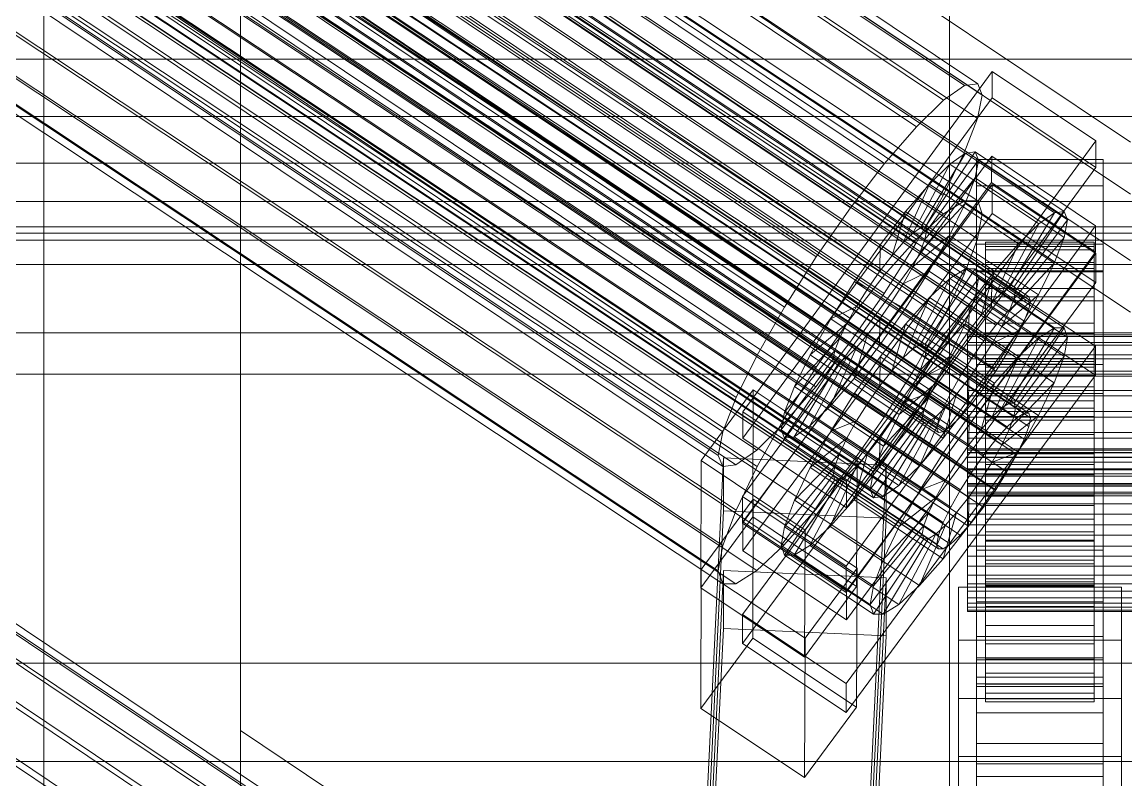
# Model space of a CAD drawing. Header units: millimetres. Extents: x -1970 to 34302, y -65268 to 6837.
# Drawn here: x -252.4 to -130.5, y -32902.4 to -32818.7 of the extents above; entities that cross this region are included whole.
import ezdxf

# ---------------------------------------------------------------- set-up
doc = ezdxf.new("R2010")
doc.units = ezdxf.units.MM
for name, color, linetype, lineweight in [('frontal_C01', 7, 'Continuous', 0), ('frontal_C01-mix', 7, 'Continuous', 0), ('frontal_C02', 7, 'Continuous', 0), ('frontal_tolva', 7, 'Continuous', 0)]:
    doc.layers.add(name, color=color, linetype=linetype, lineweight=lineweight)

msp = doc.modelspace()

# ---------------------------------------------------------------- linework, layer by layer
at = {"layer": 'frontal_C01'}
for p, q in [((-250, -32680.37), (-250, -35735.764)), ((-250, -35740.498), (-250, -32685.104)), ((-332.629, -32716.091), (-148.32, -32838.422)), ((-331.181, -32716.083), (-146.872, -32838.415)), ((-334.938, -32717.538), (-150.629, -32839.869)), ((-330.692, -32717.517), (-146.383, -32839.848)), ((-355.53, -32719.948), (-141.731, -32861.853)), ((-355.017, -32719.946), (-141.218, -32861.85)), ((-356.348, -32720.461), (-142.549, -32862.366)), ((-354.844, -32720.454), (-141.045, -32862.358)), ((-337.95, -32720.327), (-153.641, -32842.658)), ((-331.197, -32720.293), (-146.887, -32842.624)), ((-357.415, -32721.449), (-143.617, -32863.354)), ((-355.022, -32721.437), (-141.224, -32863.342)), ((-358.659, -32722.845), (-144.861, -32864.75)), ((-355.541, -32722.83), (-141.742, -32864.734)), ((-146.196, -32866.459), (-359.995, -32724.554)), ((-356.363, -32724.536), (-142.565, -32866.441)), ((-341.461, -32724.267), (-157.152, -32846.598)), ((-332.659, -32724.223), (-148.35, -32846.554)), ((-361.332, -32726.46), (-147.533, -32868.364)), ((-357.434, -32726.44), (-143.635, -32868.345)), ((-362.578, -32728.432), (-148.779, -32870.336)), ((-358.68, -32728.412), (-144.881, -32870.317)), ((-160.922, -32851.421), (-345.231, -32729.09)), ((-334.981, -32729.039), (-150.672, -32851.37)), ((-363.648, -32730.336), (-149.85, -32872.24)), ((-360.017, -32730.317), (-146.218, -32872.222)), ((-364.471, -32732.042), (-150.672, -32873.946)), ((-361.352, -32732.026), (-147.554, -32873.931)), ((-365.168, -32734.418), (-151.369, -32876.323)), ((-364.989, -32733.434), (-151.191, -32875.339)), ((-363.664, -32734.411), (-149.865, -32876.315)), ((-362.596, -32733.423), (-148.798, -32875.327)), ((-349.002, -32734.467), (-164.693, -32856.799)), ((-338.003, -32734.412), (-153.694, -32856.744)), ((-364.995, -32734.926), (-151.196, -32876.831)), ((-364.482, -32734.924), (-150.683, -32876.828)), ((-352.519, -32740.032), (-168.21, -32862.364)), ((-341.52, -32739.978), (-157.211, -32862.309)), ((-355.541, -32745.406), (-171.232, -32867.737)), ((-345.291, -32745.355), (-160.982, -32867.686)), ((-357.863, -32750.222), (-173.554, -32872.553)), ((-349.061, -32750.178), (-164.752, -32872.509)), ((-352.572, -32754.118), (-168.263, -32876.45)), ((-359.326, -32754.152), (-175.016, -32876.483)), ((-359.83, -32756.928), (-175.521, -32879.259)), ((-355.584, -32756.907), (-171.275, -32879.238)), ((-359.341, -32758.361), (-175.032, -32880.693)), ((-357.893, -32758.354), (-173.584, -32880.686)), ((-130, -32845.018), (-228.298, -32779.774)), ((-228.298, -32779.774), (-228.298, -32923.125)), ((-228.298, -32928.813), (-228.298, -32785.462)), ((-228.298, -32785.462), (-130, -32850.705)), ((-172.809, -32873.857), (-145.277, -32836.618)), ((-145.289, -32839.819), (-145.277, -32836.618)), ((-145.277, -32836.618), (-133.809, -32844.229)), ((-150.629, -32839.869), (-148.32, -32838.422)), ((-148.32, -32838.422), (-146.872, -32838.415)), ((-146.872, -32838.415), (-146.383, -32839.848)), ((-145.289, -32839.819), (-172.821, -32877.058)), ((-153.641, -32842.658), (-150.629, -32839.869)), ((-146.383, -32839.848), (-146.887, -32842.624)), ((-133.821, -32847.431), (-145.289, -32839.819)), ((-157.152, -32846.598), (-153.641, -32842.658)), ((-146.887, -32842.624), (-148.35, -32846.554)), ((-133.809, -32844.229), (-161.341, -32881.468)), ((-133.809, -32844.229), (-133.821, -32847.431)), ((-160.922, -32851.421), (-157.152, -32846.598)), ((-153.199, -32854.241), (-148.226, -32845.921)), ((-152.686, -32854.238), (-147.143, -32845.916)), ((-148.35, -32846.554), (-150.672, -32851.37)), ((-148.226, -32845.921), (-149.953, -32847.004)), ((-147.143, -32845.916), (-148.226, -32845.921)), ((-148.226, -32845.921), (-138.396, -32852.446)), ((-147.143, -32845.916), (-137.313, -32852.44)), ((-146.777, -32846.988), (-147.143, -32845.916)), ((-147, -32849.457), (-147, -32846.255)), ((-147, -32846.255), (-133, -32846.255)), ((-147, -32891.728), (-147, -32846.255)), ((-133, -32846.255), (-133, -32849.457)), ((-133, -32846.255), (-133, -32891.728)), ((-172.847, -32884.102), (-145.315, -32846.863)), ((-161.353, -32884.67), (-133.821, -32847.431)), ((-154.017, -32854.754), (-149.953, -32847.004)), ((-152.513, -32854.746), (-146.777, -32846.988)), ((-149.953, -32847.004), (-152.207, -32849.09)), ((-149.953, -32847.004), (-140.123, -32853.528)), ((-147.155, -32849.065), (-146.777, -32846.988)), ((-146.777, -32846.988), (-136.948, -32853.513)), ((-145.327, -32850.065), (-145.315, -32846.863)), ((-145.315, -32846.863), (-133.847, -32854.475)), ((-155.085, -32855.742), (-152.207, -32849.09)), ((-152.207, -32849.09), (-154.833, -32852.037)), ((-152.692, -32855.73), (-147.155, -32849.065)), ((-152.207, -32849.09), (-142.377, -32855.614)), ((-148.249, -32852.005), (-147.155, -32849.065)), ((-147.155, -32849.065), (-137.325, -32855.589)), ((-145.327, -32850.065), (-172.859, -32887.304)), ((-133, -32849.457), (-147, -32849.457)), ((-147, -32849.457), (-147, -32894.93)), ((-133.859, -32857.677), (-145.327, -32850.065)), ((-133, -32894.93), (-133, -32849.457)), ((-164.693, -32856.799), (-160.922, -32851.421)), ((-150.672, -32851.37), (-153.694, -32856.744)), ((-154.833, -32852.037), (-157.653, -32855.645)), ((-156.329, -32857.138), (-154.833, -32852.037)), ((-154.833, -32852.037), (-145.003, -32858.562)), ((-153.21, -32857.123), (-148.249, -32852.005)), ((-149.985, -32855.607), (-148.249, -32852.005)), ((-148.249, -32852.005), (-138.419, -32858.529)), ((-138.396, -32852.446), (-143.369, -32860.765)), ((-137.313, -32852.44), (-142.856, -32860.763)), ((-140.123, -32853.528), (-138.396, -32852.446)), ((-138.396, -32852.446), (-137.313, -32852.44)), ((-137.313, -32852.44), (-136.948, -32853.513)), ((-140.123, -32853.528), (-144.188, -32861.278)), ((-136.948, -32853.513), (-142.683, -32861.271)), ((-142.377, -32855.614), (-140.123, -32853.528)), ((-136.948, -32853.513), (-137.325, -32855.589)), ((-133.847, -32854.475), (-161.379, -32891.714)), ((-155.085, -32855.742), (-154.017, -32854.754)), ((-154.017, -32854.754), (-153.199, -32854.241)), ((-144.188, -32861.278), (-154.017, -32854.754)), ((-153.199, -32854.241), (-152.686, -32854.238)), ((-143.369, -32860.765), (-153.199, -32854.241)), ((-152.513, -32854.746), (-152.692, -32855.73)), ((-142.856, -32860.763), (-152.686, -32854.238)), ((-152.686, -32854.238), (-152.513, -32854.746)), ((-142.683, -32861.271), (-152.513, -32854.746)), ((-133.847, -32854.475), (-133.859, -32857.677)), ((-157.653, -32855.645), (-160.474, -32859.668)), ((-157.653, -32855.645), (-157.665, -32858.847)), ((-147.823, -32862.17), (-157.653, -32855.645)), ((-156.329, -32857.138), (-155.085, -32855.742)), ((-145.255, -32862.266), (-155.085, -32855.742)), ((-154.033, -32858.829), (-149.985, -32855.607)), ((-152.692, -32855.73), (-153.21, -32857.123)), ((-142.862, -32862.254), (-152.692, -32855.73)), ((-152.246, -32859.627), (-149.985, -32855.607)), ((-149.985, -32855.607), (-140.156, -32862.131)), ((-147, -32859.703), (-147, -32856.501)), ((-147, -32856.501), (-133, -32856.501)), ((-147, -32901.974), (-147, -32856.501)), ((-146, -32865.787), (-146, -32855.807)), ((-146, -32855.807), (-146, -32856.138)), ((-146, -32855.807), (-134, -32855.807)), ((-146, -32856.768), (-146, -32855.807)), ((-146, -32865.943), (-146, -32856.138)), ((-146, -32856.138), (-146, -32857.739)), ((-146, -32856.138), (-134, -32856.138)), ((-142.377, -32855.614), (-145.255, -32862.266)), ((-145.003, -32858.562), (-142.377, -32855.614)), ((-137.325, -32855.589), (-142.862, -32862.254)), ((-137.325, -32855.589), (-138.419, -32858.529)), ((-134, -32856.138), (-134, -32855.807)), ((-134, -32855.807), (-134, -32865.787)), ((-134, -32855.807), (-134, -32856.768)), ((-134, -32857.739), (-134, -32856.138)), ((-134, -32856.138), (-134, -32865.943)), ((-133, -32856.501), (-133, -32859.703)), ((-133, -32856.501), (-133, -32901.974)), ((-168.21, -32862.364), (-164.693, -32856.799)), ((-161.391, -32894.916), (-133.859, -32857.677)), ((-157.665, -32858.847), (-156.329, -32857.138)), ((-153.694, -32856.744), (-157.211, -32862.309)), ((-146.499, -32863.662), (-156.329, -32857.138)), ((-153.21, -32857.123), (-154.033, -32858.829)), ((-143.38, -32863.647), (-153.21, -32857.123)), ((-146, -32866.242), (-146, -32856.768)), ((-146, -32856.768), (-134, -32856.768)), ((-146, -32858.956), (-146, -32856.768)), ((-146, -32866.702), (-146, -32857.739)), ((-146, -32857.739), (-146, -32860.5)), ((-146, -32857.739), (-134, -32857.739)), ((-134, -32856.768), (-134, -32866.242)), ((-134, -32856.768), (-134, -32858.956)), ((-134, -32860.5), (-134, -32857.739)), ((-134, -32857.739), (-134, -32866.702)), ((-159.001, -32860.752), (-157.665, -32858.847)), ((-157.665, -32858.847), (-147.835, -32865.371)), ((-154.033, -32858.829), (-155.103, -32860.733)), ((-144.203, -32865.353), (-154.033, -32858.829)), ((-147.823, -32862.17), (-145.003, -32858.562)), ((-145.003, -32858.562), (-146.499, -32863.662)), ((-146, -32867.278), (-146, -32858.956)), ((-146, -32858.956), (-134, -32858.956)), ((-146, -32862.222), (-146, -32858.956)), ((-138.419, -32858.529), (-143.38, -32863.647)), ((-138.419, -32858.529), (-140.156, -32862.131)), ((-134, -32858.956), (-134, -32867.278)), ((-134, -32858.956), (-134, -32862.222)), ((-160.474, -32859.668), (-163.105, -32863.831)), ((-159.001, -32860.752), (-160.474, -32859.668)), ((-160.474, -32859.668), (-150.644, -32866.192)), ((-155.103, -32860.733), (-152.246, -32859.627)), ((-154.877, -32863.79), (-152.246, -32859.627)), ((-152.246, -32859.627), (-142.416, -32866.151)), ((-133, -32859.703), (-147, -32859.703)), ((-147, -32859.703), (-147, -32905.176)), ((-133, -32905.176), (-133, -32859.703)), ((-160.247, -32862.724), (-159.001, -32860.752)), ((-149.171, -32867.277), (-159.001, -32860.752)), ((-155.103, -32860.733), (-156.35, -32862.705)), ((-145.274, -32867.257), (-155.103, -32860.733)), ((-146, -32868.01), (-146, -32860.5)), ((-146, -32860.5), (-146, -32864.233)), ((-146, -32860.5), (-134, -32860.5)), ((-144.188, -32861.278), (-145.255, -32862.266)), ((-143.369, -32860.765), (-144.188, -32861.278)), ((-142.856, -32860.763), (-143.369, -32860.765)), ((-142.862, -32862.254), (-142.683, -32861.271)), ((-142.683, -32861.271), (-142.856, -32860.763)), ((-134, -32864.233), (-134, -32860.5)), ((-134, -32860.5), (-134, -32868.01)), ((-171.232, -32867.737), (-168.21, -32862.364)), ((-157.211, -32862.309), (-160.982, -32867.686)), ((-150.644, -32866.192), (-147.823, -32862.17)), ((-147.835, -32865.371), (-147.823, -32862.17)), ((-145.255, -32862.266), (-146.499, -32863.662)), ((-146, -32868.825), (-146, -32862.222)), ((-146, -32862.222), (-134, -32862.222)), ((-146, -32866.342), (-146, -32862.222)), ((-140.156, -32862.131), (-144.203, -32865.353)), ((-143.617, -32863.354), (-142.549, -32862.366)), ((-143.38, -32863.647), (-142.862, -32862.254)), ((-142.549, -32862.366), (-141.731, -32861.853)), ((-140.156, -32862.131), (-142.416, -32866.151)), ((-141.731, -32861.853), (-141.218, -32861.85)), ((-141.045, -32862.358), (-141.224, -32863.342)), ((-141.218, -32861.85), (-141.045, -32862.358)), ((-134, -32862.222), (-134, -32868.825)), ((-134, -32862.222), (-134, -32866.342)), ((-163.105, -32863.831), (-165.365, -32867.85)), ((-160.247, -32862.724), (-163.105, -32863.831)), ((-163.105, -32863.831), (-153.275, -32870.355)), ((-161.318, -32864.628), (-160.247, -32862.724)), ((-150.417, -32869.249), (-160.247, -32862.724)), ((-157.698, -32867.812), (-154.877, -32863.79)), ((-156.35, -32862.705), (-157.686, -32864.61)), ((-156.35, -32862.705), (-154.877, -32863.79)), ((-146.52, -32869.229), (-156.35, -32862.705)), ((-154.877, -32863.79), (-145.047, -32870.314)), ((-146.499, -32863.662), (-147.835, -32865.371)), ((-144.861, -32864.75), (-143.617, -32863.354)), ((-144.203, -32865.353), (-143.38, -32863.647)), ((-141.224, -32863.342), (-141.742, -32864.734)), ((-161.318, -32864.628), (-165.365, -32867.85)), ((-162.14, -32866.335), (-161.318, -32864.628)), ((-151.488, -32871.153), (-161.318, -32864.628)), ((-157.686, -32864.61), (-159.022, -32866.319)), ((-157.686, -32864.61), (-157.698, -32867.812)), ((-147.856, -32871.135), (-157.686, -32864.61)), ((-146.196, -32866.459), (-144.861, -32864.75)), ((-146, -32869.778), (-146, -32864.233)), ((-146, -32864.233), (-146, -32868.685)), ((-146, -32864.233), (-134, -32864.233)), ((-141.742, -32864.734), (-142.565, -32866.441)), ((-134, -32868.685), (-134, -32864.233)), ((-134, -32864.233), (-134, -32869.778)), ((-153.275, -32870.355), (-150.644, -32866.192)), ((-150.644, -32866.192), (-149.171, -32867.277)), ((-147.835, -32865.371), (-149.171, -32867.277)), ((-148, -32866.242), (-148, -32865.787)), ((-148, -32865.787), (-148, -32865.943)), ((-148, -32865.787), (148, -32865.787)), ((-148, -32865.943), (-148, -32866.702)), ((-148, -32865.943), (148, -32865.943)), ((-148, -32867.278), (-148, -32866.242)), ((-148, -32866.242), (148, -32866.242)), ((-146, -32865.943), (-146, -32865.787)), ((-134, -32865.787), (-146, -32865.787)), ((-146, -32865.787), (-146, -32866.242)), ((-146, -32866.702), (-146, -32865.943)), ((-134, -32865.943), (-146, -32865.943)), ((-134, -32866.242), (-146, -32866.242)), ((-146, -32866.242), (-146, -32867.278)), ((-145.274, -32867.257), (-144.203, -32865.353)), ((-142.416, -32866.151), (-145.274, -32867.257)), ((-142.416, -32866.151), (-145.047, -32870.314)), ((-134, -32865.787), (-134, -32865.943)), ((-134, -32866.242), (-134, -32865.787)), ((-134, -32865.943), (-134, -32866.702)), ((-134, -32867.278), (-134, -32866.242)), ((-162.14, -32866.335), (-167.102, -32871.453)), ((-162.659, -32867.727), (-162.14, -32866.335)), ((-152.311, -32872.859), (-162.14, -32866.335)), ((-159.022, -32866.319), (-160.518, -32871.42)), ((-159.022, -32866.319), (-160.266, -32867.715)), ((-149.192, -32872.843), (-159.022, -32866.319)), ((-149.171, -32867.277), (-150.417, -32869.249)), ((-148, -32866.702), (-148, -32868.01)), ((-148, -32866.702), (148, -32866.702)), ((-148, -32868.825), (-148, -32867.278)), ((-148, -32867.278), (148, -32867.278)), ((-147.533, -32868.364), (-146.196, -32866.459)), ((-146.52, -32869.229), (-145.274, -32867.257)), ((-146, -32870.777), (-146, -32866.342)), ((-146, -32866.342), (-134, -32866.342)), ((-146, -32871.037), (-146, -32866.342)), ((-146, -32868.01), (-146, -32866.702)), ((-134, -32866.702), (-146, -32866.702)), ((-134, -32867.278), (-146, -32867.278)), ((-146, -32867.278), (-146, -32868.825)), ((-142.565, -32866.441), (-143.635, -32868.345)), ((-134, -32866.342), (-134, -32870.777)), ((-134, -32866.342), (-134, -32871.037)), ((-134, -32866.702), (-134, -32868.01)), ((-134, -32868.825), (-134, -32867.278)), ((-173.554, -32872.553), (-171.232, -32867.737)), ((-162.837, -32868.711), (-168.573, -32876.469)), ((-162.659, -32867.727), (-168.196, -32874.392)), ((-165.365, -32867.85), (-167.102, -32871.453)), ((-161.333, -32868.703), (-165.397, -32876.453)), ((-165.365, -32867.85), (-155.535, -32874.374)), ((-160.982, -32867.686), (-164.752, -32872.509)), ((-160.266, -32867.715), (-163.144, -32874.367)), ((-162.837, -32868.711), (-162.659, -32867.727)), ((-162.664, -32869.219), (-162.837, -32868.711)), ((-153.008, -32875.235), (-162.837, -32868.711)), ((-152.829, -32874.252), (-162.659, -32867.727)), ((-161.333, -32868.703), (-162.151, -32869.216)), ((-160.266, -32867.715), (-161.333, -32868.703)), ((-151.503, -32875.228), (-161.333, -32868.703)), ((-160.518, -32871.42), (-157.698, -32867.812)), ((-150.436, -32874.24), (-160.266, -32867.715)), ((-157.698, -32867.812), (-147.868, -32874.336)), ((-148.779, -32870.336), (-147.533, -32868.364)), ((-148, -32868.01), (-148, -32869.778)), ((-148, -32868.01), (148, -32868.01)), ((-146, -32869.778), (-146, -32868.01)), ((-134, -32868.01), (-146, -32868.01)), ((-146, -32868.685), (-146, -32871.887)), ((-134, -32868.685), (-146, -32868.685)), ((-146, -32868.685), (-146, -32873.551)), ((-143.635, -32868.345), (-144.881, -32870.317)), ((-134, -32868.01), (-134, -32869.778)), ((-134, -32871.887), (-134, -32868.685)), ((-134, -32873.551), (-134, -32868.685)), ((-162.664, -32869.219), (-168.208, -32877.541)), ((-162.151, -32869.216), (-167.125, -32877.536)), ((-162.151, -32869.216), (-162.664, -32869.219)), ((-152.835, -32875.743), (-162.664, -32869.219)), ((-152.321, -32875.741), (-162.151, -32869.216)), ((-153.275, -32870.355), (-150.417, -32869.249)), ((-150.417, -32869.249), (-151.488, -32871.153)), ((-148, -32870.777), (-148, -32868.825)), ((-148, -32868.825), (148, -32868.825)), ((-148, -32869.778), (-148, -32871.887)), ((-148, -32869.778), (148, -32869.778)), ((-147.856, -32871.135), (-146.52, -32869.229)), ((-145.047, -32870.314), (-146.52, -32869.229)), ((-134, -32868.825), (-146, -32868.825)), ((-146, -32868.825), (-146, -32870.777)), ((-146, -32871.887), (-146, -32869.778)), ((-134, -32869.778), (-146, -32869.778)), ((-134, -32870.777), (-134, -32868.825)), ((-134, -32869.778), (-134, -32871.887)), ((-155.535, -32874.374), (-153.275, -32870.355)), ((-155.535, -32874.374), (-151.488, -32871.153)), ((-151.488, -32871.153), (-152.311, -32872.859)), ((-149.85, -32872.24), (-148.779, -32870.336)), ((-149.192, -32872.843), (-147.856, -32871.135)), ((-148, -32873.001), (-148, -32870.777)), ((-148, -32870.777), (148, -32870.777)), ((-145.047, -32870.314), (-147.868, -32874.336)), ((-147.868, -32874.336), (-147.856, -32871.135)), ((-144.881, -32870.317), (-146.218, -32872.222)), ((-134, -32870.777), (-146, -32870.777)), ((-146, -32870.777), (-146, -32873.001)), ((-146, -32873.001), (-146, -32871.037)), ((-146, -32871.037), (-134, -32871.037)), ((-146, -32875.985), (-146, -32871.037)), ((-134, -32873.001), (-134, -32870.777)), ((-134, -32871.037), (-134, -32873.001)), ((-134, -32871.037), (-134, -32875.985)), ((-177.394, -32879.103), (-171.658, -32871.344)), ((-171.715, -32886.713), (-171.658, -32871.344)), ((-171.658, -32871.344), (-160.19, -32878.956)), ((-167.102, -32871.453), (-168.196, -32874.392)), ((-167.102, -32871.453), (-157.272, -32877.977)), ((-163.144, -32874.367), (-160.518, -32871.42)), ((-160.518, -32871.42), (-150.688, -32877.944)), ((-150.672, -32873.946), (-149.85, -32872.24)), ((-148, -32871.887), (-148, -32874.192)), ((148, -32871.887), (-148, -32871.887)), ((-146.218, -32872.222), (-147.554, -32873.931)), ((-146, -32871.887), (-134, -32871.887)), ((-146, -32874.192), (-146, -32871.887)), ((-134, -32871.887), (-134, -32874.192)), ((-175.016, -32876.483), (-173.554, -32872.553)), ((-164.752, -32872.509), (-168.263, -32876.45)), ((-157.272, -32877.977), (-152.311, -32872.859)), ((-152.311, -32872.859), (-152.829, -32874.252)), ((-150.688, -32877.944), (-149.192, -32872.843)), ((-150.436, -32874.24), (-149.192, -32872.843)), ((-148, -32875.345), (-148, -32873.001)), ((-148, -32873.001), (148, -32873.001)), ((-134, -32873.001), (-146, -32873.001)), ((-146, -32873.001), (-146, -32875.345)), ((-146, -32874.192), (-146, -32873.551)), ((-146, -32873.551), (-146, -32878.5)), ((-146, -32873.551), (-134, -32873.551)), ((-134, -32875.345), (-134, -32873.001)), ((-134, -32878.5), (-134, -32873.551)), ((-134, -32873.551), (-134, -32874.192)), ((-172.809, -32873.857), (-172.821, -32877.058)), ((-161.341, -32881.468), (-172.809, -32873.857)), ((-168.196, -32874.392), (-168.573, -32876.469)), ((-168.196, -32874.392), (-158.366, -32880.917)), ((-165.397, -32876.453), (-163.144, -32874.367)), ((-163.144, -32874.367), (-153.314, -32880.891)), ((-158.366, -32880.917), (-152.829, -32874.252)), ((-157.272, -32877.977), (-155.535, -32874.374)), ((-153.314, -32880.891), (-150.436, -32874.24)), ((-152.829, -32874.252), (-153.008, -32875.235)), ((-151.503, -32875.228), (-150.436, -32874.24)), ((-151.191, -32875.339), (-150.672, -32873.946)), ((-147.868, -32874.336), (-150.688, -32877.944)), ((-147.554, -32873.931), (-148.798, -32875.327)), ((-148, -32874.192), (-148, -32876.536)), ((-148, -32874.192), (148, -32874.192)), ((-146, -32876.536), (-146, -32874.192)), ((-134, -32874.192), (-146, -32874.192)), ((-134, -32874.192), (-134, -32876.536)), ((-158.743, -32882.993), (-153.008, -32875.235)), ((-158.378, -32884.066), (-152.835, -32875.743)), ((-157.295, -32884.06), (-152.321, -32875.741)), ((-155.567, -32882.978), (-151.503, -32875.228)), ((-153.008, -32875.235), (-152.835, -32875.743)), ((-152.835, -32875.743), (-152.321, -32875.741)), ((-152.321, -32875.741), (-151.503, -32875.228)), ((-151.369, -32876.323), (-151.191, -32875.339)), ((-148.798, -32875.327), (-149.865, -32876.315)), ((-148, -32877.65), (-148, -32875.345)), ((-148, -32875.345), (148, -32875.345)), ((-146, -32875.345), (-146, -32875.985)), ((-134, -32875.345), (-146, -32875.345)), ((-146, -32875.345), (-146, -32877.65)), ((-146, -32875.985), (-134, -32875.985)), ((-146, -32880.851), (-146, -32875.985)), ((-134, -32875.985), (-134, -32875.345)), ((-134, -32877.65), (-134, -32875.345)), ((-134, -32875.985), (-134, -32880.851)), ((-175.521, -32879.259), (-175.016, -32876.483)), ((-172.821, -32877.058), (-161.353, -32884.67)), ((-168.263, -32876.45), (-171.275, -32879.238)), ((-168.573, -32876.469), (-168.208, -32877.541)), ((-168.573, -32876.469), (-158.743, -32882.993)), ((-167.125, -32877.536), (-165.397, -32876.453)), ((-165.397, -32876.453), (-155.567, -32882.978)), ((-151.196, -32876.831), (-151.369, -32876.323)), ((-150.683, -32876.828), (-151.196, -32876.831)), ((-149.865, -32876.315), (-150.683, -32876.828)), ((-148, -32876.536), (-148, -32878.76)), ((-148, -32876.536), (148, -32876.536)), ((-146, -32878.76), (-146, -32876.536)), ((-146, -32876.536), (-146, -32878.5)), ((-134, -32876.536), (-146, -32876.536)), ((-134, -32878.5), (-134, -32876.536)), ((-134, -32876.536), (-134, -32878.76)), ((-168.208, -32877.541), (-167.125, -32877.536)), ((-168.208, -32877.541), (-158.378, -32884.066)), ((-167.125, -32877.536), (-157.295, -32884.06)), ((-158.366, -32880.917), (-157.272, -32877.977)), ((-150.688, -32877.944), (-153.314, -32880.891)), ((-148, -32879.758), (-148, -32877.65)), ((-148, -32877.65), (148, -32877.65)), ((-146, -32877.65), (-146, -32880.851)), ((-134, -32877.65), (-146, -32877.65)), ((-146, -32877.65), (-146, -32879.758)), ((-134, -32880.851), (-134, -32877.65)), ((-134, -32879.758), (-134, -32877.65)), ((-177.811, -32938.058), (-174.943, -32879.239)), ((-177.394, -32879.103), (-177.451, -32894.471)), ((-165.926, -32886.714), (-177.394, -32879.103)), ((-175.032, -32880.693), (-175.521, -32879.259)), ((-174.943, -32885.643), (-174.943, -32879.239)), ((-174.943, -32879.239), (-156.962, -32880.026)), ((-171.275, -32879.238), (-173.584, -32880.686)), ((-160.19, -32878.956), (-165.926, -32886.714)), ((-160.19, -32878.956), (-160.247, -32894.324)), ((-148, -32878.76), (-148, -32880.711)), ((-148, -32878.76), (148, -32878.76)), ((-146, -32878.5), (-146, -32883.194)), ((-146, -32878.5), (-134, -32878.5)), ((-146, -32880.711), (-146, -32878.76)), ((-146, -32878.76), (-146, -32883.194)), ((-134, -32878.76), (-146, -32878.76)), ((-134, -32883.194), (-134, -32878.5)), ((-134, -32883.194), (-134, -32878.76)), ((-134, -32878.76), (-134, -32880.711)), ((-173.584, -32880.686), (-175.032, -32880.693)), ((-156.962, -32880.026), (-159.83, -32938.845)), ((-158.743, -32882.993), (-158.366, -32880.917)), ((-156.962, -32880.026), (-156.962, -32886.43)), ((-153.314, -32880.891), (-155.567, -32882.978)), ((-148, -32881.527), (-148, -32879.758)), ((-148, -32879.758), (148, -32879.758)), ((-148, -32880.711), (-148, -32882.258)), ((-148, -32880.711), (148, -32880.711)), ((-146, -32879.758), (-146, -32885.303)), ((-134, -32879.758), (-146, -32879.758)), ((-146, -32879.758), (-146, -32881.527)), ((-146, -32882.258), (-146, -32880.711)), ((-146, -32880.711), (-146, -32887.315)), ((-134, -32880.711), (-146, -32880.711)), ((-146, -32880.851), (-134, -32880.851)), ((-146, -32885.303), (-146, -32880.851)), ((-134, -32885.303), (-134, -32879.758)), ((-134, -32881.527), (-134, -32879.758)), ((-134, -32887.315), (-134, -32880.711)), ((-134, -32880.711), (-134, -32882.258)), ((-134, -32880.851), (-134, -32885.303)), ((-161.353, -32884.67), (-161.341, -32881.468)), ((-148, -32882.835), (-148, -32881.527)), ((-148, -32881.527), (148, -32881.527)), ((-146, -32881.527), (-146, -32889.036)), ((-134, -32881.527), (-146, -32881.527)), ((-146, -32881.527), (-146, -32882.835)), ((-134, -32889.036), (-134, -32881.527)), ((-134, -32882.835), (-134, -32881.527)), ((-158.378, -32884.066), (-158.743, -32882.993)), ((-155.567, -32882.978), (-157.295, -32884.06)), ((-148, -32882.258), (-148, -32883.294)), ((-148, -32882.258), (148, -32882.258)), ((-148, -32883.593), (-148, -32882.835)), ((-148, -32882.835), (148, -32882.835)), ((-148, -32883.294), (-148, -32883.75)), ((-148, -32883.294), (148, -32883.294)), ((-146, -32883.294), (-146, -32882.258)), ((-146, -32882.258), (-146, -32890.58)), ((-134, -32882.258), (-146, -32882.258)), ((-146, -32882.835), (-146, -32891.797)), ((-134, -32882.835), (-146, -32882.835)), ((-146, -32882.835), (-146, -32883.593)), ((-146, -32883.194), (-146, -32887.315)), ((-146, -32883.194), (-134, -32883.194)), ((-146, -32883.75), (-146, -32883.294)), ((-146, -32883.294), (-146, -32892.768)), ((-134, -32883.294), (-146, -32883.294)), ((-134, -32890.58), (-134, -32882.258)), ((-134, -32882.258), (-134, -32883.294)), ((-134, -32891.797), (-134, -32882.835)), ((-134, -32883.593), (-134, -32882.835)), ((-134, -32887.315), (-134, -32883.194)), ((-134, -32892.768), (-134, -32883.294)), ((-134, -32883.294), (-134, -32883.75)), ((-172.847, -32884.102), (-172.859, -32887.304)), ((-161.379, -32891.714), (-172.847, -32884.102)), ((-157.295, -32884.06), (-158.378, -32884.066)), ((-148, -32883.75), (-148, -32883.593)), ((-148, -32883.593), (148, -32883.593)), ((-148, -32883.75), (148, -32883.75)), ((-146, -32883.593), (-146, -32893.398)), ((-134, -32883.593), (-146, -32883.593)), ((-146, -32883.593), (-146, -32883.75)), ((-146, -32883.75), (-146, -32893.729)), ((-134, -32883.75), (-146, -32883.75)), ((-134, -32893.398), (-134, -32883.593)), ((-134, -32883.75), (-134, -32883.593)), ((-134, -32893.729), (-134, -32883.75)), ((-177.811, -32944.463), (-174.943, -32885.643)), ((-156.962, -32886.43), (-174.943, -32885.643)), ((-146, -32885.303), (-134, -32885.303)), ((-146, -32889.036), (-146, -32885.303)), ((-134, -32885.303), (-134, -32889.036)), ((-171.715, -32886.713), (-177.451, -32894.471)), ((-160.247, -32894.324), (-171.715, -32886.713)), ((-165.983, -32902.083), (-165.926, -32886.714)), ((-159.83, -32945.249), (-156.962, -32886.43)), ((-172.859, -32887.304), (-161.391, -32894.916)), ((-146, -32887.315), (-146, -32890.58)), ((-146, -32887.315), (-134, -32887.315)), ((-134, -32890.58), (-134, -32887.315)), ((-147, -32904.242), (-147, -32888.873)), ((-147, -32888.873), (-133, -32888.873)), ((-147, -32898.347), (-147, -32888.873)), ((-146, -32889.036), (-134, -32889.036)), ((-146, -32891.797), (-146, -32889.036)), ((-134, -32889.036), (-134, -32891.797)), ((-133, -32888.873), (-133, -32904.242)), ((-133, -32888.873), (-133, -32898.347)), ((-146, -32890.58), (-146, -32892.768)), ((-146, -32890.58), (-134, -32890.58)), ((-134, -32892.768), (-134, -32890.58)), ((-161.391, -32894.916), (-161.379, -32891.714)), ((-133, -32891.728), (-147, -32891.728)), ((-147, -32891.728), (-147, -32894.93)), ((-146, -32891.797), (-134, -32891.797)), ((-146, -32893.398), (-146, -32891.797)), ((-134, -32891.797), (-134, -32893.398)), ((-133, -32894.93), (-133, -32891.728)), ((-146, -32892.768), (-146, -32893.729)), ((-146, -32892.768), (-134, -32892.768)), ((-134, -32893.729), (-134, -32892.768)), ((-165.983, -32902.083), (-160.247, -32894.324)), ((-149, -32899.759), (-149, -32893.356)), ((-149, -32893.356), (-131, -32893.356)), ((-149, -32938.45), (-149, -32893.356)), ((-146, -32893.398), (-134, -32893.398)), ((-146, -32893.729), (-146, -32893.398)), ((-146, -32893.729), (-134, -32893.729)), ((-134, -32893.398), (-134, -32893.729)), ((-131, -32893.356), (-131, -32899.759)), ((-131, -32893.356), (-131, -32938.45)), ((-177.451, -32894.471), (-165.983, -32902.083)), ((-147, -32894.93), (-133, -32894.93)), ((-133, -32898.347), (-147, -32898.347)), ((-147, -32898.347), (-147, -32913.715)), ((-133, -32913.715), (-133, -32898.347)), ((-131, -32899.759), (-149, -32899.759)), ((-149, -32944.853), (-149, -32899.759)), ((-131, -32944.853), (-131, -32899.759)), ((-133, -32901.974), (-147, -32901.974)), ((-147, -32901.974), (-147, -32905.176)), ((-133, -32905.176), (-133, -32901.974))]:
    msp.add_line(p, q, dxfattribs=at)
at = {"layer": 'frontal_C01-mix'}
msp.add_line((-150, -32744.944), (-150, -33000), dxfattribs=at)
at = {"layer": 'frontal_C02'}
for p, q in [((-332.629, -32702.204), (-148.32, -32825.688)), ((-331.181, -32702.007), (-146.872, -32825.491)), ((-334.938, -32703.827), (-150.629, -32827.311)), ((-330.692, -32703.25), (-146.383, -32826.734)), ((-356.348, -32706.42), (-142.549, -32849.662)), ((-355.53, -32705.845), (-141.731, -32849.086)), ((-355.017, -32705.775), (-141.218, -32849.017)), ((-354.844, -32706.216), (-141.045, -32849.457)), ((-331.197, -32705.849), (-146.887, -32829.333)), ((-357.415, -32707.462), (-143.617, -32850.704)), ((-355.022, -32707.137), (-141.224, -32850.378)), ((-337.95, -32706.768), (-153.641, -32830.252)), ((-358.659, -32708.899), (-144.861, -32852.141)), ((-355.541, -32708.475), (-141.742, -32851.717)), ((-356.363, -32710.14), (-142.565, -32853.382)), ((-332.659, -32709.627), (-148.35, -32833.111)), ((-146.196, -32853.875), (-359.995, -32710.634)), ((-341.461, -32710.824), (-157.152, -32834.308)), ((-361.332, -32712.548), (-147.533, -32855.789)), ((-357.434, -32712.018), (-143.635, -32855.26)), ((-362.578, -32714.511), (-148.779, -32857.752)), ((-358.68, -32713.981), (-144.881, -32857.222)), ((-334.981, -32714.326), (-150.672, -32837.81)), ((-360.017, -32715.895), (-146.218, -32859.136)), ((-160.922, -32839.204), (-345.231, -32715.72)), ((-363.648, -32716.389), (-149.85, -32859.63)), ((-364.471, -32718.054), (-150.672, -32861.295)), ((-361.352, -32717.63), (-147.554, -32860.871)), ((-364.989, -32719.392), (-151.191, -32862.634)), ((-362.596, -32719.067), (-148.798, -32862.308)), ((-338.003, -32719.626), (-153.694, -32843.11)), ((-365.168, -32720.313), (-151.369, -32863.555)), ((-364.995, -32720.754), (-151.196, -32863.995)), ((-364.482, -32720.684), (-150.683, -32863.925)), ((-363.664, -32720.109), (-149.865, -32863.35)), ((-349.002, -32721.121), (-164.693, -32844.605)), ((-341.52, -32725.165), (-157.211, -32848.649)), ((-352.519, -32726.661), (-168.21, -32850.145)), ((-345.291, -32730.567), (-160.982, -32854.051)), ((-355.541, -32731.96), (-171.232, -32855.444)), ((-349.061, -32735.462), (-164.752, -32858.946)), ((-357.863, -32736.659), (-173.554, -32860.143)), ((-359.326, -32740.437), (-175.016, -32863.921)), ((-352.572, -32739.519), (-168.263, -32863.003)), ((-359.83, -32743.036), (-175.521, -32866.52)), ((-355.584, -32742.459), (-171.275, -32865.943)), ((-359.341, -32744.28), (-175.032, -32867.764)), ((-357.893, -32744.083), (-173.584, -32867.567)), ((-130, -32831.954), (-228.298, -32766.096)), ((-228.298, -32766.096), (-228.298, -32896.881)), ((-228.298, -32902.622), (-228.298, -32771.837)), ((-228.298, -32771.837), (-130, -32837.695)), ((342.5, -32822.783), (-342.5, -32822.783)), ((-172.809, -32861.716), (-145.277, -32824.123)), ((-145.289, -32827.045), (-145.277, -32824.123)), ((-145.277, -32824.123), (-133.809, -32831.806)), ((-150.629, -32827.311), (-148.32, -32825.688)), ((-148.32, -32825.688), (-146.872, -32825.491)), ((-146.872, -32825.491), (-146.383, -32826.734)), ((-145.289, -32827.045), (-172.821, -32864.638)), ((-146.383, -32826.734), (-146.887, -32829.333)), ((-133.821, -32834.729), (-145.289, -32827.045)), ((-153.641, -32830.252), (-150.629, -32827.311)), ((342.5, -32829.107), (-342.5, -32829.107)), ((-146.887, -32829.333), (-148.35, -32833.111)), ((-157.152, -32834.308), (-153.641, -32830.252)), ((-133.809, -32831.806), (-161.341, -32869.399)), ((-133.809, -32831.806), (-133.821, -32834.729)), ((-332.629, -32832.989), (-148.32, -32956.473)), ((-331.181, -32832.792), (-146.872, -32956.276)), ((-153.199, -32841.403), (-148.226, -32833.159)), ((-152.686, -32841.333), (-147.143, -32833.012)), ((-148.35, -32833.111), (-150.672, -32837.81)), ((-148.226, -32833.159), (-149.953, -32834.374)), ((-147.143, -32833.012), (-148.226, -32833.159)), ((-148.226, -32833.159), (-138.396, -32839.745)), ((-147.143, -32833.012), (-137.313, -32839.597)), ((-146.777, -32833.942), (-147.143, -32833.012)), ((342.5, -32834.264), (-342.5, -32834.264)), ((-330.692, -32834.035), (-146.383, -32957.519)), ((-172.847, -32871.068), (-145.315, -32833.475)), ((-160.922, -32839.204), (-157.152, -32834.308)), ((-154.017, -32841.978), (-149.953, -32834.374)), ((-152.513, -32841.774), (-146.777, -32833.942)), ((-149.953, -32834.374), (-152.207, -32836.573)), ((-149.953, -32834.374), (-140.123, -32840.96)), ((-147.155, -32835.886), (-146.777, -32833.942)), ((-147, -32836.775), (-147, -32833.853)), ((-147, -32833.853), (-133, -32833.853)), ((-147, -32879.757), (-147, -32833.853)), ((-146.777, -32833.942), (-136.948, -32840.528)), ((-145.327, -32836.398), (-145.315, -32833.475)), ((-145.315, -32833.475), (-133.847, -32841.159)), ((-133, -32833.853), (-133, -32836.775)), ((-133, -32833.853), (-133, -32879.757)), ((-334.938, -32834.613), (-150.629, -32958.097)), ((-161.353, -32872.322), (-133.821, -32834.729)), ((-331.197, -32836.635), (-146.887, -32960.119)), ((-145.327, -32836.398), (-172.859, -32873.991)), ((-155.085, -32843.02), (-152.207, -32836.573)), ((-152.207, -32836.573), (-154.833, -32839.607)), ((-152.692, -32842.695), (-147.155, -32835.886)), ((-152.207, -32836.573), (-142.377, -32843.159)), ((-148.249, -32838.712), (-147.155, -32835.886)), ((-147.155, -32835.886), (-137.325, -32842.472)), ((-133, -32836.775), (-147, -32836.775)), ((-147, -32836.775), (-147, -32882.68)), ((-133.859, -32844.081), (-145.327, -32836.398)), ((-133, -32882.68), (-133, -32836.775)), ((-337.95, -32837.553), (-153.641, -32961.037)), ((-150.672, -32837.81), (-153.694, -32843.11)), ((342.5, -32838.489), (-342.5, -32838.489)), ((-164.693, -32844.605), (-160.922, -32839.204)), ((-153.21, -32844.033), (-148.249, -32838.712)), ((-149.985, -32842.227), (-148.249, -32838.712)), ((-148.249, -32838.712), (-138.419, -32845.298)), ((-332.659, -32840.412), (-148.35, -32963.896)), ((-154.833, -32839.607), (-157.653, -32843.269)), ((-156.329, -32844.457), (-154.833, -32839.607)), ((-154.833, -32839.607), (-145.003, -32846.193)), ((-138.396, -32839.745), (-143.369, -32847.989)), ((-137.313, -32839.597), (-142.856, -32847.919)), ((-136.948, -32840.528), (-142.683, -32848.36)), ((-140.123, -32840.96), (-138.396, -32839.745)), ((-138.396, -32839.745), (-137.313, -32839.597)), ((-136.948, -32840.528), (-137.325, -32842.472)), ((-137.313, -32839.597), (-136.948, -32840.528)), ((342.5, -32841.28), (-342.5, -32841.28)), ((-341.461, -32841.609), (-157.152, -32965.093)), ((-133.847, -32841.159), (-161.379, -32878.752)), ((-154.017, -32841.978), (-153.199, -32841.403)), ((-153.199, -32841.403), (-152.686, -32841.333)), ((-143.369, -32847.989), (-153.199, -32841.403)), ((-152.513, -32841.774), (-152.692, -32842.695)), ((-142.856, -32847.919), (-152.686, -32841.333)), ((-152.686, -32841.333), (-152.513, -32841.774)), ((-142.683, -32848.36), (-152.513, -32841.774)), ((-140.123, -32840.96), (-144.188, -32848.564)), ((-142.377, -32843.159), (-140.123, -32840.96)), ((-133.847, -32841.159), (-133.859, -32844.081)), ((342.5, -32842.764), (-342.5, -32842.764)), ((-153.694, -32843.11), (-157.211, -32848.649)), ((-156.329, -32844.457), (-155.085, -32843.02)), ((-155.085, -32843.02), (-154.017, -32841.978)), ((-145.255, -32849.606), (-155.085, -32843.02)), ((-154.033, -32845.698), (-149.985, -32842.227)), ((-144.188, -32848.564), (-154.017, -32841.978)), ((-152.692, -32842.695), (-153.21, -32844.033)), ((-142.862, -32849.281), (-152.692, -32842.695)), ((-152.246, -32846.191), (-149.985, -32842.227)), ((-149.985, -32842.227), (-140.156, -32848.813)), ((-146, -32852.992), (-146, -32842.998)), ((-146, -32842.998), (-146, -32843.474)), ((-146, -32842.998), (-134, -32842.998)), ((-146, -32843.816), (-146, -32842.998)), ((-137.325, -32842.472), (-142.862, -32849.281)), ((-137.325, -32842.472), (-138.419, -32845.298)), ((-134, -32843.474), (-134, -32842.998)), ((-134, -32842.998), (-134, -32852.992)), ((-134, -32842.998), (-134, -32843.816)), ((-161.391, -32881.674), (-133.859, -32844.081)), ((-157.653, -32843.269), (-160.474, -32847.31)), ((-157.653, -32843.269), (-157.665, -32846.192)), ((-147.823, -32849.855), (-157.653, -32843.269)), ((-153.21, -32844.033), (-154.033, -32845.698)), ((-143.38, -32850.619), (-153.21, -32844.033)), ((-147, -32846.128), (-147, -32843.205)), ((-147, -32843.205), (-133, -32843.205)), ((-147, -32889.11), (-147, -32843.205)), ((-146, -32853.217), (-146, -32843.474)), ((-146, -32843.474), (-146, -32845.211)), ((-146, -32843.474), (-134, -32843.474)), ((-146, -32853.379), (-146, -32843.816)), ((-146, -32843.816), (-134, -32843.816)), ((-146, -32845.872), (-146, -32843.816)), ((-142.377, -32843.159), (-145.255, -32849.606)), ((-145.003, -32846.193), (-142.377, -32843.159)), ((-134, -32845.211), (-134, -32843.474)), ((-134, -32843.474), (-134, -32853.217)), ((-134, -32843.816), (-134, -32853.379)), ((-134, -32843.816), (-134, -32845.872)), ((-133, -32843.205), (-133, -32846.128)), ((-133, -32843.205), (-133, -32889.11)), ((-334.981, -32845.111), (-150.672, -32968.595)), ((300, -32845.45), (-300, -32845.45)), ((-168.21, -32850.145), (-164.693, -32844.605)), ((-157.665, -32846.192), (-156.329, -32844.457)), ((-146.499, -32851.043), (-156.329, -32844.457)), ((-146, -32854.04), (-146, -32845.211)), ((-146, -32845.211), (-146, -32848.092)), ((-146, -32845.211), (-134, -32845.211)), ((-138.419, -32845.298), (-143.38, -32850.619)), ((-138.419, -32845.298), (-140.156, -32848.813)), ((-134, -32848.092), (-134, -32845.211)), ((-134, -32845.211), (-134, -32854.04)), ((-159.001, -32848.106), (-157.665, -32846.192)), ((-157.665, -32846.192), (-147.835, -32852.778)), ((-154.033, -32845.698), (-155.103, -32847.576)), ((-155.103, -32847.576), (-152.246, -32846.191)), ((-154.877, -32850.335), (-152.246, -32846.191)), ((-144.203, -32852.284), (-154.033, -32845.698)), ((-152.246, -32846.191), (-142.416, -32852.777)), ((-147.823, -32849.855), (-145.003, -32846.193)), ((-133, -32846.128), (-147, -32846.128)), ((-147, -32846.128), (-147, -32892.032)), ((-145.003, -32846.193), (-146.499, -32851.043)), ((-146, -32854.353), (-146, -32845.872)), ((-146, -32845.872), (-134, -32845.872)), ((-146, -32849.027), (-146, -32845.872)), ((-134, -32845.872), (-134, -32854.353)), ((-134, -32845.872), (-134, -32849.027)), ((-133, -32892.032), (-133, -32846.128)), ((-160.474, -32847.31), (-163.105, -32851.454)), ((-159.001, -32848.106), (-160.474, -32847.31)), ((-160.474, -32847.31), (-150.644, -32853.896)), ((-155.103, -32847.576), (-156.35, -32849.539)), ((-145.274, -32854.162), (-155.103, -32847.576)), ((-143.369, -32847.989), (-144.188, -32848.564)), ((-142.856, -32847.919), (-143.369, -32847.989)), ((-142.683, -32848.36), (-142.856, -32847.919)), ((-157.211, -32848.649), (-160.982, -32854.051)), ((-160.247, -32850.069), (-159.001, -32848.106)), ((-149.171, -32854.692), (-159.001, -32848.106)), ((-146, -32855.405), (-146, -32848.092)), ((-146, -32848.092), (-146, -32851.919)), ((-146, -32848.092), (-134, -32848.092)), ((-146, -32855.847), (-146, -32849.027)), ((-146, -32849.027), (-134, -32849.027)), ((-146, -32853.064), (-146, -32849.027)), ((-144.188, -32848.564), (-145.255, -32849.606)), ((-140.156, -32848.813), (-144.203, -32852.284)), ((-142.862, -32849.281), (-142.683, -32848.36)), ((-142.549, -32849.662), (-141.731, -32849.086)), ((-140.156, -32848.813), (-142.416, -32852.777)), ((-141.731, -32849.086), (-141.218, -32849.017)), ((-141.218, -32849.017), (-141.045, -32849.457)), ((-134, -32851.919), (-134, -32848.092)), ((-134, -32848.092), (-134, -32855.405)), ((-134, -32849.027), (-134, -32855.847)), ((-134, -32849.027), (-134, -32853.064)), ((-171.232, -32855.444), (-168.21, -32850.145)), ((-160.247, -32850.069), (-163.105, -32851.454)), ((-161.318, -32851.947), (-160.247, -32850.069)), ((-150.417, -32856.655), (-160.247, -32850.069)), ((-157.698, -32854.375), (-154.877, -32850.335)), ((-156.35, -32849.539), (-157.686, -32851.453)), ((-156.35, -32849.539), (-154.877, -32850.335)), ((-146.52, -32856.125), (-156.35, -32849.539)), ((-154.877, -32850.335), (-145.047, -32856.921)), ((-150.644, -32853.896), (-147.823, -32849.855)), ((-147.835, -32852.778), (-147.823, -32849.855)), ((-145.255, -32849.606), (-146.499, -32851.043)), ((-143.617, -32850.704), (-142.549, -32849.662)), ((-143.38, -32850.619), (-142.862, -32849.281)), ((-141.224, -32850.378), (-141.742, -32851.717)), ((-141.045, -32849.457), (-141.224, -32850.378)), ((-163.105, -32851.454), (-165.365, -32855.418)), ((-163.105, -32851.454), (-153.275, -32858.039)), ((-157.686, -32851.453), (-159.022, -32853.187)), ((-157.686, -32851.453), (-157.698, -32854.375)), ((-147.856, -32858.039), (-157.686, -32851.453)), ((-146.499, -32851.043), (-147.835, -32852.778)), ((-144.861, -32852.141), (-143.617, -32850.704)), ((-144.203, -32852.284), (-143.38, -32850.619)), ((-161.318, -32851.947), (-165.365, -32855.418)), ((-162.14, -32853.612), (-161.318, -32851.947)), ((-151.488, -32858.532), (-161.318, -32851.947)), ((-147.835, -32852.778), (-149.171, -32854.692)), ((-146.196, -32853.875), (-144.861, -32852.141)), ((-146, -32857.218), (-146, -32851.919)), ((-146, -32851.919), (-146, -32856.433)), ((-146, -32851.919), (-134, -32851.919)), ((-145.274, -32854.162), (-144.203, -32852.284)), ((-142.416, -32852.777), (-145.274, -32854.162)), ((-142.416, -32852.777), (-145.047, -32856.921)), ((-141.742, -32851.717), (-142.565, -32853.382)), ((-134, -32856.433), (-134, -32851.919)), ((-134, -32851.919), (-134, -32857.218)), ((-162.14, -32853.612), (-167.102, -32858.933)), ((-160.982, -32854.051), (-164.752, -32858.946)), ((-162.659, -32854.95), (-162.14, -32853.612)), ((-152.311, -32860.197), (-162.14, -32853.612)), ((-159.022, -32853.187), (-160.518, -32858.038)), ((-159.022, -32853.187), (-160.266, -32854.625)), ((-149.192, -32859.773), (-159.022, -32853.187)), ((-153.275, -32858.039), (-150.644, -32853.896)), ((-150.644, -32853.896), (-149.171, -32854.692)), ((-148, -32853.379), (-148, -32852.992)), ((-148, -32852.992), (-148, -32853.217)), ((-148, -32852.992), (148, -32852.992)), ((-148, -32853.217), (-148, -32854.04)), ((-148, -32853.217), (148, -32853.217)), ((-148, -32854.353), (-148, -32853.379)), ((-148, -32853.379), (148, -32853.379)), ((-148, -32854.04), (-148, -32855.405)), ((-148, -32854.04), (148, -32854.04)), ((-147.533, -32855.789), (-146.196, -32853.875)), ((-146, -32853.217), (-146, -32852.992)), ((-134, -32852.992), (-146, -32852.992)), ((-146, -32852.992), (-146, -32853.379)), ((-146, -32857.76), (-146, -32853.064)), ((-146, -32853.064), (-134, -32853.064)), ((-146, -32857.71), (-146, -32853.064)), ((-146, -32854.04), (-146, -32853.217)), ((-134, -32853.217), (-146, -32853.217)), ((-134, -32853.379), (-146, -32853.379)), ((-146, -32853.379), (-146, -32854.353)), ((-146, -32855.405), (-146, -32854.04)), ((-134, -32854.04), (-146, -32854.04)), ((-142.565, -32853.382), (-143.635, -32855.26)), ((-134, -32852.992), (-134, -32853.217)), ((-134, -32853.379), (-134, -32852.992)), ((-134, -32853.064), (-134, -32857.76)), ((-134, -32853.064), (-134, -32857.71)), ((-134, -32853.217), (-134, -32854.04)), ((-134, -32854.353), (-134, -32853.379)), ((-134, -32854.04), (-134, -32855.405)), ((-162.659, -32854.95), (-168.196, -32861.759)), ((-160.266, -32854.625), (-163.144, -32861.072)), ((-162.837, -32855.871), (-162.659, -32854.95)), ((-152.829, -32861.536), (-162.659, -32854.95)), ((-160.266, -32854.625), (-161.333, -32855.667)), ((-160.518, -32858.038), (-157.698, -32854.375)), ((-150.436, -32861.211), (-160.266, -32854.625)), ((-157.698, -32854.375), (-147.868, -32860.961)), ((-149.171, -32854.692), (-150.417, -32856.655)), ((-148, -32855.847), (-148, -32854.353)), ((-148, -32854.353), (148, -32854.353)), ((-146.52, -32856.125), (-145.274, -32854.162)), ((-134, -32854.353), (-146, -32854.353)), ((-146, -32854.353), (-146, -32855.847)), ((-143.635, -32855.26), (-144.881, -32857.222)), ((-134, -32855.847), (-134, -32854.353)), ((-173.554, -32860.143), (-171.232, -32855.444)), ((-162.837, -32855.871), (-168.573, -32863.703)), ((-162.664, -32856.312), (-168.208, -32864.633)), ((-162.151, -32856.242), (-167.125, -32864.486)), ((-165.365, -32855.418), (-167.102, -32858.933)), ((-161.333, -32855.667), (-165.397, -32863.271)), ((-165.365, -32855.418), (-155.535, -32862.004)), ((-162.664, -32856.312), (-162.837, -32855.871)), ((-153.008, -32862.457), (-162.837, -32855.871)), ((-162.151, -32856.242), (-162.664, -32856.312)), ((-152.835, -32862.898), (-162.664, -32856.312)), ((-161.333, -32855.667), (-162.151, -32856.242)), ((-152.321, -32862.828), (-162.151, -32856.242)), ((-151.503, -32862.252), (-161.333, -32855.667)), ((-148.779, -32857.752), (-147.533, -32855.789)), ((-148, -32855.405), (-148, -32857.218)), ((-148, -32855.405), (148, -32855.405)), ((-148, -32857.76), (-148, -32855.847)), ((-148, -32855.847), (148, -32855.847)), ((-147.856, -32858.039), (-146.52, -32856.125)), ((-145.047, -32856.921), (-146.52, -32856.125)), ((-146, -32857.218), (-146, -32855.405)), ((-134, -32855.405), (-146, -32855.405)), ((-134, -32855.847), (-146, -32855.847)), ((-146, -32855.847), (-146, -32857.76)), ((-146, -32856.433), (-146, -32859.356)), ((-134, -32856.433), (-146, -32856.433)), ((-146, -32856.433), (-146, -32861.325)), ((-134, -32855.405), (-134, -32857.218)), ((-134, -32857.76), (-134, -32855.847)), ((-134, -32859.356), (-134, -32856.433)), ((-134, -32861.325), (-134, -32856.433)), ((300, -32857.547), (-300, -32857.547)), ((-153.275, -32858.039), (-150.417, -32856.655)), ((-150.417, -32856.655), (-151.488, -32858.532)), ((-149.85, -32859.63), (-148.779, -32857.752)), ((-148, -32857.218), (-148, -32859.356)), ((-148, -32857.218), (148, -32857.218)), ((-145.047, -32856.921), (-147.868, -32860.961)), ((-144.881, -32857.222), (-146.218, -32859.136)), ((-146, -32859.356), (-146, -32857.218)), ((-134, -32857.218), (-146, -32857.218)), ((-146, -32859.961), (-146, -32857.71)), ((-146, -32857.71), (-134, -32857.71)), ((-146, -32862.647), (-146, -32857.71)), ((-134, -32857.218), (-134, -32859.356)), ((-134, -32857.71), (-134, -32859.961)), ((-134, -32857.71), (-134, -32862.647)), ((-164.752, -32858.946), (-168.263, -32863.003)), ((-167.102, -32858.933), (-168.196, -32861.759)), ((-167.102, -32858.933), (-157.272, -32865.519)), ((-163.144, -32861.072), (-160.518, -32858.038)), ((-160.518, -32858.038), (-150.688, -32864.623)), ((-155.535, -32862.004), (-153.275, -32858.039)), ((-155.535, -32862.004), (-151.488, -32858.532)), ((-151.488, -32858.532), (-152.311, -32860.197)), ((-149.192, -32859.773), (-147.856, -32858.039)), ((-148, -32859.961), (-148, -32857.76)), ((-148, -32857.76), (148, -32857.76)), ((-147.868, -32860.961), (-147.856, -32858.039)), ((-134, -32857.76), (-146, -32857.76)), ((-146, -32857.76), (-146, -32859.961)), ((-134, -32859.961), (-134, -32857.76)), ((-177.394, -32867.104), (-171.658, -32859.272)), ((-175.016, -32863.921), (-173.554, -32860.143)), ((-171.715, -32873.301), (-171.658, -32859.272)), ((-171.658, -32859.272), (-160.19, -32866.956)), ((-150.688, -32864.623), (-149.192, -32859.773)), ((-150.672, -32861.295), (-149.85, -32859.63)), ((-150.436, -32861.211), (-149.192, -32859.773)), ((-148, -32859.356), (-148, -32861.673)), ((148, -32859.356), (-148, -32859.356)), ((-148, -32862.299), (-148, -32859.961)), ((-148, -32859.961), (148, -32859.961)), ((-146.218, -32859.136), (-147.554, -32860.871)), ((-146, -32859.356), (-134, -32859.356)), ((-146, -32861.673), (-146, -32859.356)), ((-134, -32859.961), (-146, -32859.961)), ((-146, -32859.961), (-146, -32862.299)), ((-134, -32859.356), (-134, -32861.673)), ((-134, -32862.299), (-134, -32859.961)), ((-165.397, -32863.271), (-163.144, -32861.072)), ((-163.144, -32861.072), (-153.314, -32867.658)), ((-157.272, -32865.519), (-152.311, -32860.197)), ((-153.314, -32867.658), (-150.436, -32861.211)), ((-152.311, -32860.197), (-152.829, -32861.536)), ((-151.503, -32862.252), (-150.436, -32861.211)), ((-151.191, -32862.634), (-150.672, -32861.295)), ((-147.868, -32860.961), (-150.688, -32864.623)), ((-147.554, -32860.871), (-148.798, -32862.308)), ((-146, -32861.673), (-146, -32861.325)), ((-146, -32861.325), (-146, -32866.262)), ((-146, -32861.325), (-134, -32861.325)), ((-134, -32866.262), (-134, -32861.325)), ((-134, -32861.325), (-134, -32861.673)), ((-172.809, -32861.716), (-172.821, -32864.638)), ((-161.341, -32869.399), (-172.809, -32861.716)), ((-168.196, -32861.759), (-168.573, -32863.703)), ((-168.196, -32861.759), (-158.366, -32868.344)), ((-158.743, -32870.289), (-153.008, -32862.457)), ((-158.366, -32868.344), (-152.829, -32861.536)), ((-157.272, -32865.519), (-155.535, -32862.004)), ((-155.567, -32869.857), (-151.503, -32862.252)), ((-152.829, -32861.536), (-153.008, -32862.457)), ((-153.008, -32862.457), (-152.835, -32862.898)), ((-152.321, -32862.828), (-151.503, -32862.252)), ((-148.798, -32862.308), (-149.865, -32863.35)), ((-148, -32861.673), (-148, -32864.012)), ((-148, -32861.673), (148, -32861.673)), ((-148, -32864.617), (-148, -32862.299)), ((-148, -32862.299), (148, -32862.299)), ((-146, -32864.012), (-146, -32861.673)), ((-134, -32861.673), (-146, -32861.673)), ((-146, -32862.299), (-146, -32862.647)), ((-134, -32862.299), (-146, -32862.299)), ((-146, -32862.299), (-146, -32864.617)), ((-134, -32861.673), (-134, -32864.012)), ((-134, -32862.647), (-134, -32862.299)), ((-134, -32864.617), (-134, -32862.299)), ((-168.263, -32863.003), (-171.275, -32865.943)), ((-168.573, -32863.703), (-168.208, -32864.633)), ((-168.573, -32863.703), (-158.743, -32870.289)), ((-167.125, -32864.486), (-165.397, -32863.271)), ((-165.397, -32863.271), (-155.567, -32869.857)), ((-158.378, -32871.219), (-152.835, -32862.898)), ((-157.295, -32871.072), (-152.321, -32862.828)), ((-152.835, -32862.898), (-152.321, -32862.828)), ((-151.369, -32863.555), (-151.191, -32862.634)), ((-151.196, -32863.995), (-151.369, -32863.555)), ((-149.865, -32863.35), (-150.683, -32863.925)), ((-146, -32862.647), (-134, -32862.647)), ((-146, -32867.539), (-146, -32862.647)), ((-134, -32862.647), (-134, -32867.539)), ((-175.521, -32866.52), (-175.016, -32863.921)), ((-172.821, -32864.638), (-161.353, -32872.322)), ((-168.208, -32864.633), (-167.125, -32864.486)), ((-168.208, -32864.633), (-158.378, -32871.219)), ((-167.125, -32864.486), (-157.295, -32871.072)), ((-150.688, -32864.623), (-153.314, -32867.658)), ((-150.683, -32863.925), (-151.196, -32863.995)), ((-148, -32864.012), (-148, -32866.212)), ((-148, -32864.012), (148, -32864.012)), ((-148, -32866.755), (-148, -32864.617)), ((-148, -32864.617), (148, -32864.617)), ((-146, -32866.212), (-146, -32864.012)), ((-146, -32864.012), (-146, -32866.262)), ((-134, -32864.012), (-146, -32864.012)), ((-146, -32864.617), (-146, -32867.539)), ((-134, -32864.617), (-146, -32864.617)), ((-146, -32864.617), (-146, -32866.755)), ((-134, -32866.262), (-134, -32864.012)), ((-134, -32864.012), (-134, -32866.212)), ((-134, -32867.539), (-134, -32864.617)), ((-134, -32866.755), (-134, -32864.617)), ((-171.275, -32865.943), (-173.584, -32867.567)), ((-158.366, -32868.344), (-157.272, -32865.519)), ((-148, -32866.212), (-148, -32868.125)), ((-148, -32866.212), (148, -32866.212)), ((-146, -32868.125), (-146, -32866.212)), ((-146, -32866.212), (-146, -32870.908)), ((-134, -32866.212), (-146, -32866.212)), ((-146, -32866.262), (-146, -32870.908)), ((-146, -32866.262), (-134, -32866.262)), ((-134, -32870.908), (-134, -32866.212)), ((-134, -32866.212), (-134, -32868.125)), ((-134, -32870.908), (-134, -32866.262)), ((-177.811, -32926.185), (-174.943, -32866.808)), ((-177.394, -32867.104), (-177.451, -32881.133)), ((-165.926, -32874.788), (-177.394, -32867.104)), ((-175.032, -32867.764), (-175.521, -32866.52)), ((-174.943, -32872.655), (-174.943, -32866.808)), ((-174.943, -32866.808), (-156.962, -32867.603)), ((-160.19, -32866.956), (-165.926, -32874.788)), ((-160.19, -32866.956), (-160.247, -32880.985)), ((-148, -32868.568), (-148, -32866.755)), ((-148, -32866.755), (148, -32866.755)), ((-146, -32866.755), (-146, -32872.053)), ((-134, -32866.755), (-146, -32866.755)), ((-146, -32866.755), (-146, -32868.568)), ((-134, -32872.053), (-134, -32866.755)), ((-134, -32868.568), (-134, -32866.755)), ((-173.584, -32867.567), (-175.032, -32867.764)), ((-156.962, -32867.603), (-159.83, -32926.979)), ((-158.743, -32870.289), (-158.366, -32868.344)), ((-156.962, -32867.603), (-156.962, -32873.449)), ((-153.314, -32867.658), (-155.567, -32869.857)), ((-148, -32868.125), (-148, -32869.619)), ((-148, -32868.125), (148, -32868.125)), ((-148, -32869.932), (-148, -32868.568)), ((-148, -32868.568), (148, -32868.568)), ((-146, -32867.539), (-134, -32867.539)), ((-146, -32872.053), (-146, -32867.539)), ((-146, -32869.619), (-146, -32868.125)), ((-146, -32868.125), (-146, -32874.946)), ((-134, -32868.125), (-146, -32868.125)), ((-146, -32868.568), (-146, -32875.88)), ((-134, -32868.568), (-146, -32868.568)), ((-146, -32868.568), (-146, -32869.932)), ((-134, -32867.539), (-134, -32872.053)), ((-134, -32874.946), (-134, -32868.125)), ((-134, -32868.125), (-134, -32869.619)), ((-134, -32875.88), (-134, -32868.568)), ((-134, -32869.932), (-134, -32868.568)), ((-161.353, -32872.322), (-161.341, -32869.399)), ((-155.567, -32869.857), (-157.295, -32871.072)), ((-148, -32869.619), (-148, -32870.593)), ((-148, -32869.619), (148, -32869.619)), ((-148, -32870.755), (-148, -32869.932)), ((-148, -32869.932), (148, -32869.932)), ((-146, -32870.593), (-146, -32869.619)), ((-146, -32869.619), (-146, -32878.1)), ((-134, -32869.619), (-146, -32869.619)), ((-146, -32869.932), (-146, -32878.761)), ((-134, -32869.932), (-146, -32869.932)), ((-146, -32869.932), (-146, -32870.755)), ((-134, -32878.1), (-134, -32869.619)), ((-134, -32869.619), (-134, -32870.593)), ((-134, -32878.761), (-134, -32869.932)), ((-134, -32870.755), (-134, -32869.932)), ((-172.847, -32871.068), (-172.859, -32873.991)), ((-161.379, -32878.752), (-172.847, -32871.068)), ((-158.378, -32871.219), (-158.743, -32870.289)), ((-157.295, -32871.072), (-158.378, -32871.219)), ((-148, -32870.593), (-148, -32870.981)), ((-148, -32870.593), (148, -32870.593)), ((-148, -32870.981), (-148, -32870.755)), ((-148, -32870.755), (148, -32870.755)), ((-148, -32870.981), (148, -32870.981)), ((-146, -32870.981), (-146, -32870.593)), ((-146, -32870.593), (-146, -32880.157)), ((-134, -32870.593), (-146, -32870.593)), ((-146, -32870.755), (-146, -32880.499)), ((-134, -32870.755), (-146, -32870.755)), ((-146, -32870.755), (-146, -32870.981)), ((-146, -32870.908), (-146, -32874.946)), ((-146, -32870.908), (-134, -32870.908)), ((-146, -32870.981), (-146, -32880.975)), ((-134, -32870.981), (-146, -32870.981)), ((-134, -32880.157), (-134, -32870.593)), ((-134, -32870.593), (-134, -32870.981)), ((-134, -32880.499), (-134, -32870.755)), ((-134, -32870.981), (-134, -32870.755)), ((-134, -32874.946), (-134, -32870.908)), ((-134, -32880.975), (-134, -32870.981)), ((-146, -32872.053), (-134, -32872.053)), ((-146, -32875.88), (-146, -32872.053)), ((-134, -32872.053), (-134, -32875.88)), ((-177.811, -32932.031), (-174.943, -32872.655)), ((-171.715, -32873.301), (-177.451, -32881.133)), ((-156.962, -32873.449), (-174.943, -32872.655)), ((-160.247, -32880.985), (-171.715, -32873.301)), ((-159.83, -32932.826), (-156.962, -32873.449)), ((-172.859, -32873.991), (-161.391, -32881.674)), ((-165.983, -32888.817), (-165.926, -32874.788)), ((-146, -32874.946), (-146, -32878.1)), ((-146, -32874.946), (-134, -32874.946)), ((-146, -32875.88), (-134, -32875.88)), ((-146, -32878.761), (-146, -32875.88)), ((-134, -32878.1), (-134, -32874.946)), ((-134, -32875.88), (-134, -32878.761)), ((-147, -32890.996), (-147, -32876.968)), ((-147, -32876.968), (-133, -32876.968)), ((-147, -32886.531), (-147, -32876.968)), ((-133, -32876.968), (-133, -32890.996)), ((-133, -32876.968), (-133, -32886.531)), ((-146, -32878.1), (-146, -32880.157)), ((-146, -32878.1), (-134, -32878.1)), ((-134, -32880.157), (-134, -32878.1)), ((-161.391, -32881.674), (-161.379, -32878.752)), ((-146, -32878.761), (-134, -32878.761)), ((-146, -32880.499), (-146, -32878.761)), ((-134, -32878.761), (-134, -32880.499)), ((-133, -32879.757), (-147, -32879.757)), ((-147, -32879.757), (-147, -32882.68)), ((-146, -32880.157), (-146, -32880.975)), ((-146, -32880.157), (-134, -32880.157)), ((-146, -32880.499), (-134, -32880.499)), ((-146, -32880.975), (-146, -32880.499)), ((-134, -32880.975), (-134, -32880.157)), ((-134, -32880.499), (-134, -32880.975)), ((-133, -32882.68), (-133, -32879.757)), ((-177.451, -32881.133), (-165.983, -32888.817)), ((-165.983, -32888.817), (-160.247, -32880.985)), ((-149, -32886.905), (-149, -32881.059)), ((-149, -32881.059), (-131, -32881.059)), ((-149, -32926.581), (-149, -32881.059)), ((-146, -32880.975), (-134, -32880.975)), ((-131, -32881.059), (-131, -32886.905)), ((-131, -32881.059), (-131, -32926.581)), ((-147, -32882.68), (-133, -32882.68)), ((-131, -32886.905), (-149, -32886.905)), ((-149, -32932.426), (-149, -32886.905)), ((-133, -32886.531), (-147, -32886.531)), ((-147, -32886.531), (-147, -32900.56)), ((-133, -32900.56), (-133, -32886.531)), ((-131, -32932.426), (-131, -32886.905)), ((-133, -32889.11), (-147, -32889.11)), ((-147, -32889.11), (-147, -32892.032)), ((-133, -32892.032), (-133, -32889.11)), ((300, -32889.462), (-300, -32889.462)), ((-133, -32890.996), (-147, -32890.996)), ((-147, -32890.996), (-147, -32900.56)), ((-133, -32900.56), (-133, -32890.996)), ((-147, -32892.032), (-133, -32892.032)), ((-130, -32962.739), (-228.298, -32896.881)), ((-228.298, -32896.881), (-228.298, -33027.666)), ((-228.298, -32896.881), (-228.298, -32902.622)), ((300, -32900.308), (-300, -32900.308)), ((-147, -32900.56), (-133, -32900.56))]:
    msp.add_line(p, q, dxfattribs=at)
at = {"layer": 'frontal_tolva'}
for p, q in [((-1821.5, -32842), (1821.5, -32842)), ((-1821.5, -32853), (1821.5, -32853))]:
    msp.add_line(p, q, dxfattribs=at)

doc.saveas('drawing.dxf')
